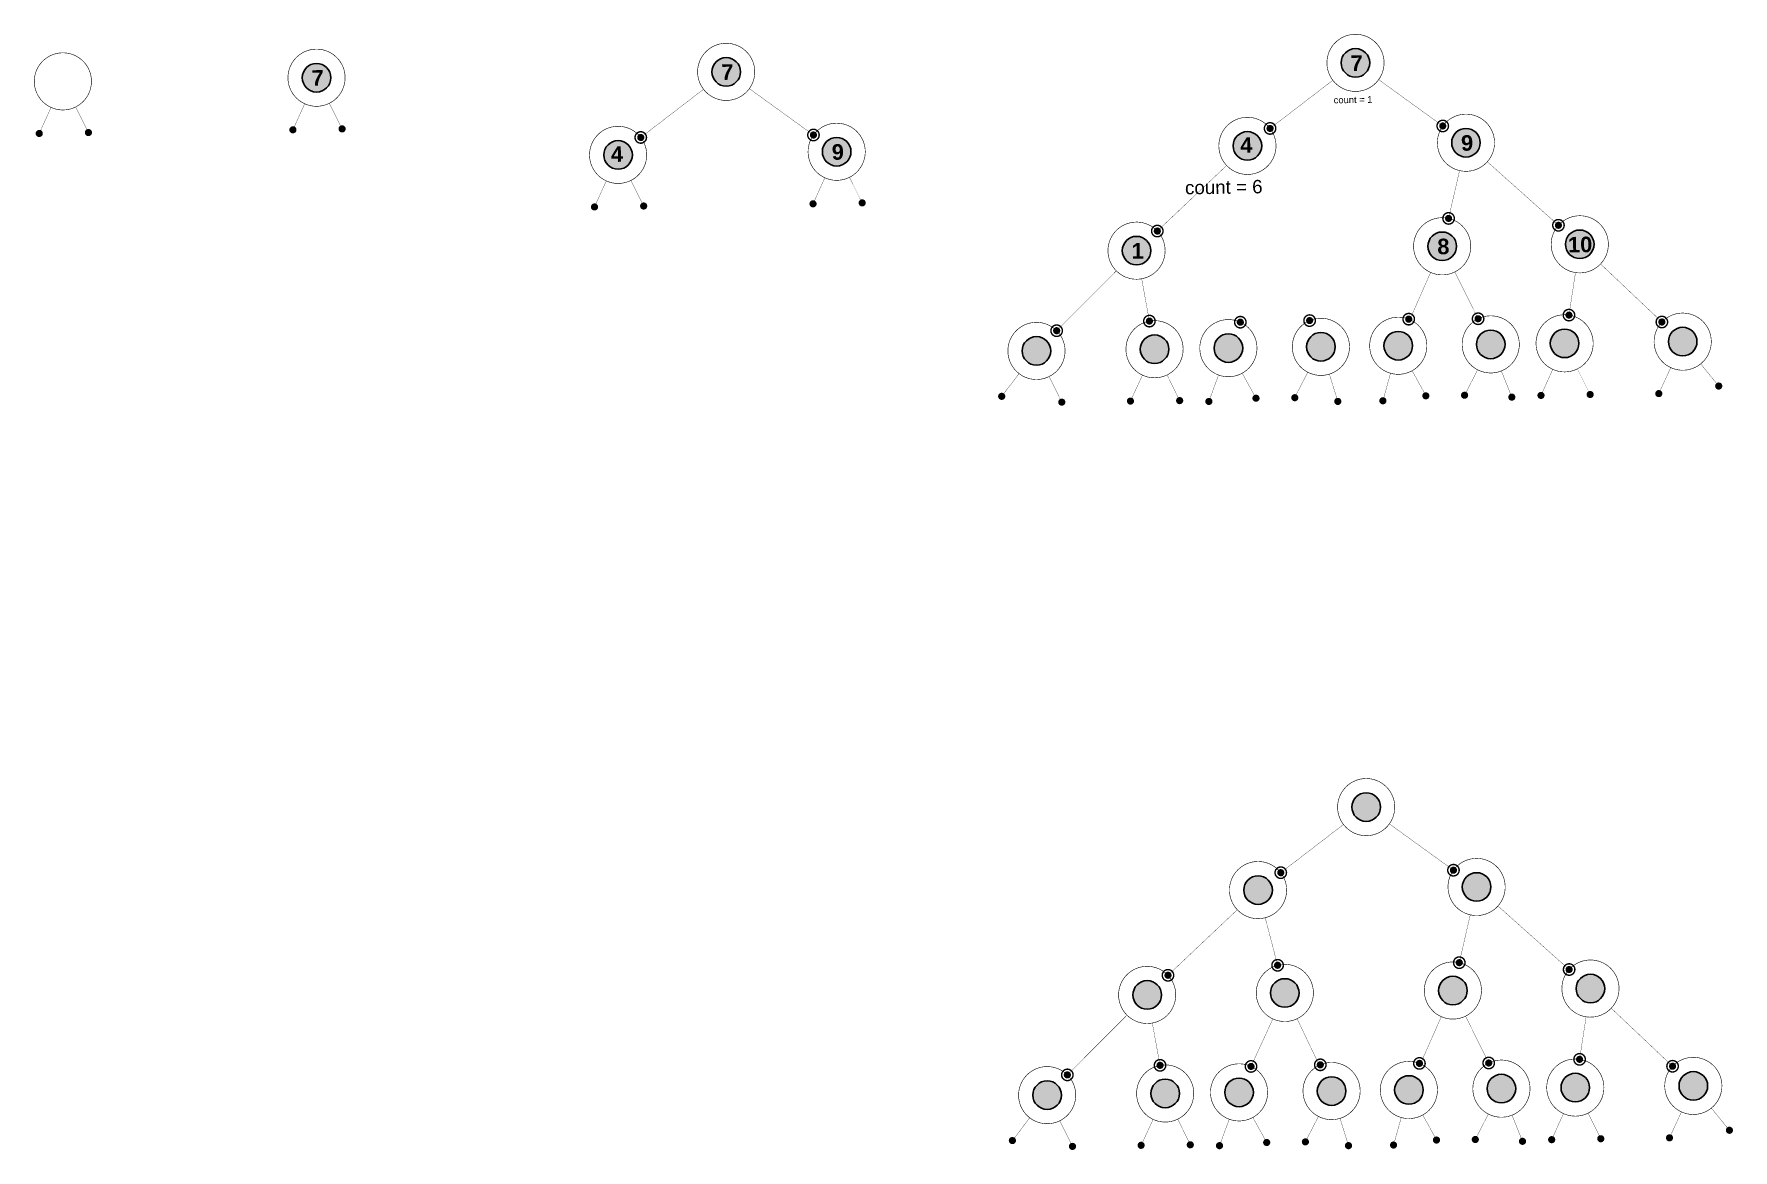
# Model space of a CAD drawing. Header units: millimetres. Extents: x -1100 to 21196, y 133430 to 144863.
# Drawn here: x 2426 to 5398, y 135724 to 137676 of the extents above; entities that cross this region are included whole.
import ezdxf

# ---------------------------------------------------------------- set-up
doc = ezdxf.new("R2010")
doc.units = ezdxf.units.MM
doc.linetypes.add('HIDDEN2', pattern=[4.7625, 3.175, -1.5875])
doc.styles.get("Standard").update_dxf_attribs({"font": 'arial.ttf'})

# ---------------------------------------------------------------- blocks, each defined once
blk = doc.blocks.new('fgsdfg')
at = {"color": 152, "true_color": 0x2776bb, "const_width": 50}
for points in [[(200, 0, 1), (-200, 0)], [(200, 0, -1), (-200, 0)]]:
    blk.add_lwpolyline(points, format="xyb", dxfattribs=at)
blk = doc.blocks.new('tghfgh')
at = {"true_color": 0xf8991e}
h = blk.add_hatch(color=30, dxfattribs=at)
h.dxf.hatch_style = 1
h.paths.add_polyline_path([(-100, 0, 1), (100, 0, 1)])
at = {"color": 30, "true_color": 0xf8991e, "const_width": 50}
for points in [[(100, 0, 1), (-100, 0)], [(100, 0, -1), (-100, 0)]]:
    blk.add_lwpolyline(points, format="xyb", dxfattribs=at)

msp = doc.modelspace()

# ---------------------------------------------------------------- hatches: boundary and pattern name
at = {"true_color": 0xddb3d4}
h = msp.add_hatch(color=254, dxfattribs=at)
h.dxf.hatch_style = 1
h.paths.add_polyline_path([(3611.9, 137610, 1), (3661.9, 137610, 1)])
h = msp.add_hatch(color=254, dxfattribs=at)
h.dxf.hatch_style = 1
h.paths.add_polyline_path([(3611.9, 137610, 1), (3661.9, 137610, 1)])
h = msp.add_hatch(color=254, dxfattribs=at)
h.dxf.hatch_style = 1
h.paths.add_polyline_path([(4712.4, 137625.8, 1), (4762.4, 137625.8, 1)])
h = msp.add_hatch(color=254, dxfattribs=at)
h.dxf.hatch_style = 1
h.paths.add_polyline_path([(4712.4, 137625.8, 1), (4762.4, 137625.8, 1)])
h = msp.add_hatch(color=254, dxfattribs=at)
h.dxf.hatch_style = 1
h.paths.add_polyline_path([(2895.5, 137599.8, 1), (2945.5, 137599.8, 1)])
h = msp.add_hatch(color=254, dxfattribs=at)
h.dxf.hatch_style = 1
h.paths.add_polyline_path([(2895.5, 137599.8, 1), (2945.5, 137599.8, 1)])
h = msp.add_hatch(color=254, dxfattribs=at)
h.dxf.hatch_style = 1
h.paths.add_polyline_path([(4905.6, 137486.1, 1), (4955.6, 137486.1, 1)])
h = msp.add_hatch(color=254, dxfattribs=at)
h.dxf.hatch_style = 1
h.paths.add_polyline_path([(3422.9, 137464.8, 1), (3472.9, 137464.8, 1)])
h = msp.add_hatch(color=254, dxfattribs=at)
h.dxf.hatch_style = 1
h.paths.add_polyline_path([(3805.1, 137470.3, 1), (3855.1, 137470.3, 1)])
h = msp.add_hatch(color=254, dxfattribs=at)
h.dxf.hatch_style = 1
h.paths.add_polyline_path([(4523.4, 137480.6, 1), (4573.4, 137480.6, 1)])
h = msp.add_hatch(color=254, dxfattribs=at)
h.dxf.hatch_style = 1
h.paths.add_polyline_path([(4864, 137304.9, 1), (4914, 137304.9, 1)])
h = msp.add_hatch(color=254, dxfattribs=at)
h.dxf.hatch_style = 1
h.paths.add_polyline_path([(5104.6, 137308.4, 1), (5154.6, 137308.4, 1)])
h = msp.add_hatch(color=254, dxfattribs=at)
h.dxf.hatch_style = 1
h.paths.add_polyline_path([(4329.5, 137297.3, 1), (4379.5, 137297.3, 1)])
h = msp.add_hatch(color=254, dxfattribs=at)
h.dxf.hatch_style = 1
h.paths.add_polyline_path([(4490.1, 137126.8, 1), (4540.1, 137126.8, 1)])
h = msp.add_hatch(color=254, dxfattribs=at)
h.dxf.hatch_style = 1
h.paths.add_polyline_path([(4651.9, 137129.1, 1), (4701.9, 137129.1, 1)])
h = msp.add_hatch(color=254, dxfattribs=at)
h.dxf.hatch_style = 1
h.paths.add_polyline_path([(4787.2, 137131, 1), (4837.2, 137131, 1)])
h = msp.add_hatch(color=254, dxfattribs=at)
h.dxf.hatch_style = 1
h.paths.add_polyline_path([(4948.9, 137133.3, 1), (4998.9, 137133.3, 1)])
h = msp.add_hatch(color=254, dxfattribs=at)
h.dxf.hatch_style = 1
h.paths.add_polyline_path([(5078.1, 137135.2, 1), (5128.1, 137135.2, 1)])
h = msp.add_hatch(color=254, dxfattribs=at)
h.dxf.hatch_style = 1
h.paths.add_polyline_path([(5284.6, 137138.2, 1), (5334.6, 137138.2, 1)])
h = msp.add_hatch(color=254, dxfattribs=at)
h.dxf.hatch_style = 1
h.paths.add_polyline_path([(4154.5, 137122, 1), (4204.5, 137122, 1)])
h = msp.add_hatch(color=254, dxfattribs=at)
h.dxf.hatch_style = 1
h.paths.add_polyline_path([(4361, 137124.9, 1), (4411, 137124.9, 1)])
h = msp.add_hatch(color=254, dxfattribs=at)
h.dxf.hatch_style = 1
h.paths.add_polyline_path([(4731.1, 136324, 1), (4781.1, 136324, 1)])
h = msp.add_hatch(color=254, dxfattribs=at)
h.dxf.hatch_style = 1
h.paths.add_polyline_path([(4731.1, 136324, 1), (4781.1, 136324, 1)])
h = msp.add_hatch(color=254, dxfattribs=at)
h.dxf.hatch_style = 1
h.paths.add_polyline_path([(4542, 136178.8, 1), (4592, 136178.8, 1)])
h = msp.add_hatch(color=254, dxfattribs=at)
h.dxf.hatch_style = 1
h.paths.add_polyline_path([(4924.2, 136184.3, 1), (4974.2, 136184.3, 1)])
h = msp.add_hatch(color=254, dxfattribs=at)
h.dxf.hatch_style = 1
h.paths.add_polyline_path([(4588.8, 135998.9, 1), (4638.8, 135998.9, 1)])
h = msp.add_hatch(color=254, dxfattribs=at)
h.dxf.hatch_style = 1
h.paths.add_polyline_path([(4882.7, 136003.1, 1), (4932.7, 136003.1, 1)])
h = msp.add_hatch(color=254, dxfattribs=at)
h.dxf.hatch_style = 1
h.paths.add_polyline_path([(5123.3, 136006.6, 1), (5173.3, 136006.6, 1)])
h = msp.add_hatch(color=254, dxfattribs=at)
h.dxf.hatch_style = 1
h.paths.add_polyline_path([(4348.1, 135995.5, 1), (4398.1, 135995.5, 1)])
h = msp.add_hatch(color=254, dxfattribs=at)
h.dxf.hatch_style = 1
h.paths.add_polyline_path([(4173.2, 135820.2, 1), (4223.2, 135820.2, 1)])
h = msp.add_hatch(color=254, dxfattribs=at)
h.dxf.hatch_style = 1
h.paths.add_polyline_path([(4379.6, 135823.1, 1), (4429.6, 135823.1, 1)])
h = msp.add_hatch(color=254, dxfattribs=at)
h.dxf.hatch_style = 1
h.paths.add_polyline_path([(4508.8, 135825, 1), (4558.8, 135825, 1)])
h = msp.add_hatch(color=254, dxfattribs=at)
h.dxf.hatch_style = 1
h.paths.add_polyline_path([(4670.6, 135827.3, 1), (4720.6, 135827.3, 1)])
h = msp.add_hatch(color=254, dxfattribs=at)
h.dxf.hatch_style = 1
h.paths.add_polyline_path([(4805.8, 135829.2, 1), (4855.8, 135829.2, 1)])
h = msp.add_hatch(color=254, dxfattribs=at)
h.dxf.hatch_style = 1
h.paths.add_polyline_path([(4967.6, 135831.6, 1), (5017.6, 135831.6, 1)])
h = msp.add_hatch(color=254, dxfattribs=at)
h.dxf.hatch_style = 1
h.paths.add_polyline_path([(5096.8, 135833.4, 1), (5146.8, 135833.4, 1)])
h = msp.add_hatch(color=254, dxfattribs=at)
h.dxf.hatch_style = 1
h.paths.add_polyline_path([(5303.2, 135836.4, 1), (5353.2, 135836.4, 1)])

# ---------------------------------------------------------------- linework, layer by layer
for points in [[(3586.9, 137609.3, 1, 1, -1), (3686.9, 137610.8, 1, 1, 1)], [(4687.4, 137625.1, 1, 1, -1), (4787.4, 137626.5, 1, 1, 1)], [(2426.9, 137592.7, 1, 1, -1), (2526.9, 137594.1, 1, 1, 1)], [(2870.5, 137599.1, 1, 1, -1), (2970.5, 137600.5, 1, 1, 1)], [(4687.4, 137625.1, 1, 1, 1), (4787.4, 137626.5, 1, 1, -1)], [(2870.5, 137599.1, 1, 1, 1), (2970.5, 137600.5, 1, 1, -1)], [(3586.9, 137609.3, 1, 1, 1), (3686.9, 137610.8, 1, 1, -1)], [(2426.9, 137592.7, 1, 1, 1), (2526.9, 137594.1, 1, 1, -1)], [(4706.1, 136323.3, 1, 1, -1), (4806.1, 136324.7, 1, 1, 1)], [(4706.1, 136323.3, 1, 1, 1), (4806.1, 136324.7, 1, 1, -1)]]:
    msp.add_lwpolyline(points, format="xyseb", close=True)
at = {"color": 51, "true_color": 0xf7f281, "const_width": 0.5}
for points in [[(3597.3, 137579.6), (3487.5, 137495.3)], [(3677.4, 137580.7), (3789.5, 137499.6)], [(4697.8, 137595.4), (4588, 137511.1)], [(4777.9, 137596.5), (4890, 137515.4)], [(4967.9, 137452.8), (5092.3, 137341.7)], [(4512, 137446.3), (4390.8, 137331.6)], [(4919.4, 137437.4), (4900.2, 137353.7)], [(5166, 137274), (5273.2, 137172.5)], [(4319.1, 137261.9), (4214.8, 137157.3)], [(4363.5, 137248.1), (4377, 137174.1)], [(4868.8, 137259.2), (4832.4, 137176.8)], [(4911.2, 137260.1), (4951.8, 137178.2)], [(5122.1, 137259), (5110.7, 137184.6)], [(4716.4, 136293.6), (4606.7, 136209.3)], [(4796.6, 136294.7), (4908.7, 136213.6)], [(4530.7, 136144.5), (4409.5, 136029.8)], [(4986.5, 136151), (5111, 136039.9)], [(4579.6, 136130.4), (4601.2, 136047.3)], [(4938.1, 136135.6), (4918.9, 136051.9)], [(5184.6, 135972.2), (5291.9, 135870.7)], [(4337.8, 135960.1), (4233.5, 135855.6)], [(4382.1, 135946.3), (4395.6, 135872.3)], [(4592.9, 135953.5), (4554.7, 135870.4)], [(4635.3, 135953.8), (4674.1, 135872.4)], [(4887.5, 135957.4), (4851, 135875)], [(4929.9, 135958.3), (4970.4, 135876.4)], [(5140.7, 135957.2), (5129.3, 135882.8)]]:
    msp.add_lwpolyline(points, dxfattribs=at)
at = {"color": 51, "linetype": 'HIDDEN2', "ltscale": 50, "true_color": 0xf7f281, "const_width": 0.5}
for points in [[(2456.2, 137547.9), (2435.6, 137502.3)], [(2499.2, 137548.7), (2521.6, 137503.9)], [(2899.8, 137554.2), (2879.2, 137508.7)], [(2942.8, 137555), (2965.2, 137510.3)], [(3427.2, 137419.3), (3406.6, 137373.8)], [(3470.2, 137420.1), (3492.6, 137375.4)], [(3809.4, 137424.8), (3788.8, 137379.2)], [(3852.4, 137425.6), (3874.7, 137380.9)], [(5288.7, 137092.7), (5267.8, 137047.3)], [(5341.1, 137099.3), (5372.6, 137060.5)], [(4149.1, 137082.2), (4118.7, 137042.5)], [(4201.7, 137077.1), (4223.8, 137032.3)], [(4364.9, 137079.6), (4343.9, 137034.2)], [(4407.9, 137080), (4429.9, 137035)], [(4497.9, 137079.8), (4481, 137033.5)], [(4539.3, 137083), (4563.4, 137039.2)], [(4654, 137084.7), (4631, 137040.2)], [(4691.7, 137081.3), (4706.5, 137033.6)], [(4798.7, 137082.9), (4785.3, 137034.7)], [(4836.4, 137087.3), (4860.6, 137043.5)], [(4951.1, 137088.9), (4928.2, 137044.4)], [(4992.5, 137086.9), (5010.8, 137041.1)], [(5082.4, 137089.7), (5061.8, 137044.1)], [(5125.4, 137090.5), (5147.8, 137045.7)], [(4855, 135785.5), (4879.2, 135741.7)], [(4969.7, 135787.1), (4946.9, 135742.6)], [(5011.2, 135785.1), (5029.4, 135739.4)], [(5101.1, 135787.9), (5080.5, 135742.3)], [(5144.1, 135788.7), (5166.4, 135743.9)], [(5307.4, 135790.9), (5286.5, 135745.5)], [(5359.7, 135797.5), (5391.3, 135758.7)], [(4167.8, 135780.5), (4137.4, 135740.7)], [(4220.3, 135775.3), (4242.5, 135730.5)], [(4383.6, 135777.8), (4362.5, 135732.4)], [(4426.6, 135778.2), (4448.5, 135733.3)], [(4516.6, 135778), (4499.6, 135731.8)], [(4557.9, 135781.2), (4582.1, 135737.4)], [(4672.6, 135782.9), (4649.7, 135738.4)], [(4710.4, 135779.5), (4725.2, 135731.8)], [(4817.4, 135781.1), (4804, 135732.9)]]:
    msp.add_lwpolyline(points, dxfattribs=at)
at = {"const_width": 1}
for points in [[(3497.9, 137465.6, 1), (3397.9, 137464.1)], [(3780.1, 137469.6, -1), (3880.1, 137471)], [(4598.4, 137481.3, 1), (4498.4, 137479.9)], [(4880.6, 137485.4, -1), (4980.6, 137486.8)], [(4598.4, 137481.3, -1), (4498.4, 137479.9)], [(4880.6, 137485.4, 1), (4980.6, 137486.8)], [(3497.9, 137465.6, -1), (3397.9, 137464.1)], [(3780.1, 137469.6, 1), (3880.1, 137471)], [(4404.5, 137298, 1), (4304.5, 137296.6)], [(4839, 137304.2, -1), (4939, 137305.7)], [(5079.6, 137307.7, -1), (5179.6, 137309.1)], [(4839, 137304.2, 1), (4939, 137305.7)], [(5079.6, 137307.7, 1), (5179.6, 137309.1)], [(4404.5, 137298, -1), (4304.5, 137296.6)], [(4762.2, 137130.3, -1), (4862.2, 137131.7)], [(4923.9, 137132.6, -1), (5023.9, 137134.1)], [(5053.1, 137134.5, -1), (5153.1, 137135.9)], [(5259.6, 137137.4, -1), (5359.6, 137138.9)], [(4229.5, 137122.7, 1), (4129.5, 137121.2)], [(4436, 137125.6, 1), (4336, 137124.2)], [(4565.1, 137127.5, 1), (4465.1, 137126)], [(4726.9, 137129.8, 1), (4626.9, 137128.4)], [(4229.5, 137122.7, -1), (4129.5, 137121.2)], [(4436, 137125.6, -1), (4336, 137124.2)], [(4565.1, 137127.5, -1), (4465.1, 137126)], [(4726.9, 137129.8, -1), (4626.9, 137128.4)], [(4762.2, 137130.3, 1), (4862.2, 137131.7)], [(4923.9, 137132.6, 1), (5023.9, 137134.1)], [(5053.1, 137134.5, 1), (5153.1, 137135.9)], [(5259.6, 137137.4, 1), (5359.6, 137138.9)], [(4899.2, 136183.6, -1), (4999.2, 136185)], [(4617, 136179.6, 1), (4517, 136178.1)], [(4617, 136179.6, -1), (4517, 136178.1)], [(4899.2, 136183.6, 1), (4999.2, 136185)], [(4857.7, 136002.4, -1), (4957.7, 136003.9)], [(5098.3, 136005.9, -1), (5198.3, 136007.3)], [(4423.1, 135996.2, 1), (4323.1, 135994.8)], [(4663.8, 135999.7, 1), (4563.8, 135998.2)], [(4423.1, 135996.2, -1), (4323.1, 135994.8)], [(4663.8, 135999.7, -1), (4563.8, 135998.2)], [(4857.7, 136002.4, 1), (4957.7, 136003.9)], [(5098.3, 136005.9, 1), (5198.3, 136007.3)], [(4583.8, 135825.7, 1), (4483.8, 135824.3)], [(4745.6, 135828, 1), (4645.6, 135826.6)], [(4780.8, 135828.5, -1), (4880.8, 135829.9)], [(4942.6, 135830.8, -1), (5042.6, 135832.3)], [(5071.8, 135832.7, -1), (5171.8, 135834.1)], [(5278.2, 135835.6, -1), (5378.2, 135837.1)], [(4248.2, 135820.9, 1), (4148.2, 135819.4)], [(4454.6, 135823.8, 1), (4354.6, 135822.4)], [(4248.2, 135820.9, -1), (4148.2, 135819.4)], [(4454.6, 135823.8, -1), (4354.6, 135822.4)], [(4583.8, 135825.7, -1), (4483.8, 135824.3)], [(4745.6, 135828, -1), (4645.6, 135826.6)], [(4780.8, 135828.5, 1), (4880.8, 135829.9)], [(4942.6, 135830.8, 1), (5042.6, 135832.3)], [(5071.8, 135832.7, 1), (5171.8, 135834.1)], [(5278.2, 135835.6, 1), (5378.2, 135837.1)]]:
    msp.add_lwpolyline(points, format="xyb", dxfattribs=at)
at = {"color": 254, "true_color": 0xddb3d4}
for centre in [(3636.9, 137610), (3636.9, 137610), (4737.4, 137625.8), (4737.4, 137625.8), (2920.5, 137599.8), (2920.5, 137599.8), (4930.6, 137486.1), (3447.9, 137464.8), (3830.1, 137470.3), (4548.4, 137480.6), (4889, 137304.9), (5129.6, 137308.4), (4354.5, 137297.3), (4515.1, 137126.8), (4676.9, 137129.1), (4812.2, 137131), (4973.9, 137133.3), (5103.1, 137135.2), (5309.6, 137138.2), (4179.5, 137122), (4386, 137124.9), (4756.1, 136324), (4756.1, 136324), (4567, 136178.8), (4949.2, 136184.3), (4613.8, 135998.9), (4907.7, 136003.1), (5148.3, 136006.6), (4373.1, 135995.5), (4198.2, 135820.2), (4404.6, 135823.1), (4533.8, 135825), (4695.6, 135827.3), (4830.8, 135829.2), (4992.6, 135831.6), (5121.8, 135833.4), (5328.2, 135836.4)]:
    msp.add_circle(centre, 25, dxfattribs=at)

# ---------------------------------------------------------------- block references
for p, xscale, yscale, zscale, rotation in [((2435.6, 137502.3), -0.05000514043477499, 0.050005140434775, 0.050005140434775, 0.8215499083344914), ((2521.6, 137503.9), -0.05000514043477499, 0.050005140434775, 0.050005140434775, 0.8215499083344914), ((2879.2, 137508.7), -0.05000514043477499, 0.050005140434775, 0.050005140434775, 0.8215499083344914), ((2965.2, 137510.3), -0.05000514043477499, 0.050005140434775, 0.050005140434775, 0.8215499083344914), ((4588, 137511.1), 0.05000514043477499, 0.05000514043477499, 0.05000514043477499, 0.8215499083344672), ((4890, 137515.4), -0.05000514043477499, 0.050005140434775, 0.050005140434775, 0.8215499083344914), ((3487.5, 137495.3), 0.05000514043477499, 0.05000514043477499, 0.05000514043477499, 0.8215499083344672), ((3789.5, 137499.6), -0.05000514043477499, 0.050005140434775, 0.050005140434775, 0.8215499083344914), ((3406.6, 137373.8), -0.05000514043477499, 0.050005140434775, 0.050005140434775, 0.8215499083344914), ((3492.6, 137375.4), -0.05000514043477499, 0.050005140434775, 0.050005140434775, 0.8215499083344914), ((3788.8, 137379.2), -0.05000514043477499, 0.050005140434775, 0.050005140434775, 0.8215499083344914), ((3874.7, 137380.9), -0.05000514043477499, 0.050005140434775, 0.050005140434775, 0.8215499083344914), ((4900.2, 137353.7), -0.05000514043477499, 0.050005140434775, 0.050005140434775, 0.8215499083344914), ((4390.8, 137331.6), 0.05000514043477499, 0.05000514043477499, 0.05000514043477499, 0.8215499083344672), ((5092.3, 137341.7), -0.05000514043477499, 0.050005140434775, 0.050005140434775, 0.8215499083344914), ((4657.2, 137175), 0.05000514043477499, 0.05000514043477499, 0.05000514043477499, 0.8215499083344672), ((4830.5, 137177.5), -0.05000514043477499, 0.050005140434775, 0.050005140434775, 0.8215499083344914), ((4951.8, 137178.2), -0.05000514043477499, 0.050005140434775, 0.050005140434775, 0.8215499083344914), ((5110.7, 137184.6), -0.05000514043477499, 0.050005140434775, 0.050005140434775, 0.8215499083344914), ((4214.8, 137157.3), 0.05000514043477499, 0.05000514043477499, 0.05000514043477499, 0.8215499083344672), ((4377, 137174.1), 0.05000514043477499, 0.05000514043477499, 0.05000514043477499, 0.8215499083344672), ((4536, 137172.2), 0.05000514043477499, 0.05000514043477499, 0.05000514043477499, 0.8215499083344672), ((5273.2, 137172.5), -0.05000514043477499, 0.050005140434775, 0.050005140434775, 0.8215499083344914), ((5372.6, 137060.5), -0.05000514043477499, 0.050005140434775, 0.050005140434775, 0.8215499083344914), ((4118.7, 137042.5), 0.05000514043477499, 0.05000514043477499, 0.05000514043477499, 0.8215499083344672), ((4223.8, 137032.3), 0.05000514043477499, 0.05000514043477499, 0.05000514043477499, 0.8215499083344672), ((4343.9, 137034.2), 0.05000514043477499, 0.05000514043477499, 0.05000514043477499, 0.8215499083344672), ((4429.9, 137035), 0.05000514043477499, 0.05000514043477499, 0.05000514043477499, 0.8215499083344672), ((4481, 137033.5), 0.05000514043477499, 0.05000514043477499, 0.05000514043477499, 0.8215499083344672), ((4563.4, 137039.2), 0.05000514043477499, 0.05000514043477499, 0.05000514043477499, 0.8215499083344672), ((4631.2, 137040.1), 0.05000514043477499, 0.05000514043477499, 0.05000514043477499, 0.8215499083344672), ((4706.5, 137033.6), 0.05000514043477499, 0.05000514043477499, 0.05000514043477499, 0.8215499083344672), ((4785.3, 137034.7), -0.05000514043477499, 0.050005140434775, 0.050005140434775, 0.8215499083344914), ((4860.4, 137043.4), -0.05000514043477499, 0.050005140434775, 0.050005140434775, 0.8215499083344914), ((4928.2, 137044.4), -0.05000514043477499, 0.050005140434775, 0.050005140434775, 0.8215499083344914), ((5010.8, 137041.1), -0.05000514043477499, 0.050005140434775, 0.050005140434775, 0.8215499083344914), ((5061.8, 137044.1), -0.05000514043477499, 0.050005140434775, 0.050005140434775, 0.8215499083344914), ((5147.8, 137045.7), -0.05000514043477499, 0.050005140434775, 0.050005140434775, 0.8215499083344914), ((5267.8, 137047.3), -0.05000514043477499, 0.050005140434775, 0.050005140434775, 0.8215499083344914), ((4606.7, 136209.3), 0.05000514043477499, 0.05000514043477499, 0.05000514043477499, 0.8215499083344672), ((4908.7, 136213.6), -0.05000514043477499, 0.050005140434775, 0.050005140434775, 0.8215499083344914), ((4601.2, 136047.3), 0.05000514043477499, 0.05000514043477499, 0.05000514043477499, 0.8215499083344672), ((4918.9, 136051.9), -0.05000514043477499, 0.050005140434775, 0.050005140434775, 0.8215499083344914), ((4409.5, 136029.8), 0.05000514043477499, 0.05000514043477499, 0.05000514043477499, 0.8215499083344672), ((5111, 136039.9), -0.05000514043477499, 0.050005140434775, 0.050005140434775, 0.8215499083344914), ((4395.6, 135872.3), 0.05000514043477499, 0.05000514043477499, 0.05000514043477499, 0.8215499083344672), ((4554.7, 135870.4), 0.05000514043477499, 0.05000514043477499, 0.05000514043477499, 0.8215499083344672), ((4675.9, 135873.2), 0.05000514043477499, 0.05000514043477499, 0.05000514043477499, 0.8215499083344672), ((4849.2, 135875.7), -0.05000514043477499, 0.050005140434775, 0.050005140434775, 0.8215499083344914), ((4970.4, 135876.4), -0.05000514043477499, 0.050005140434775, 0.050005140434775, 0.8215499083344914), ((5129.3, 135882.8), -0.05000514043477499, 0.050005140434775, 0.050005140434775, 0.8215499083344914), ((5291.9, 135870.7), -0.05000514043477499, 0.050005140434775, 0.050005140434775, 0.8215499083344914), ((4233.5, 135855.6), 0.05000514043477499, 0.05000514043477499, 0.05000514043477499, 0.8215499083344672), ((5391.3, 135758.7), -0.05000514043477499, 0.050005140434775, 0.050005140434775, 0.8215499083344914), ((4137.4, 135740.7), 0.05000514043477499, 0.05000514043477499, 0.05000514043477499, 0.8215499083344672), ((4242.5, 135730.5), 0.05000514043477499, 0.05000514043477499, 0.05000514043477499, 0.8215499083344672), ((4362.5, 135732.4), 0.05000514043477499, 0.05000514043477499, 0.05000514043477499, 0.8215499083344672), ((4448.5, 135733.3), 0.05000514043477499, 0.05000514043477499, 0.05000514043477499, 0.8215499083344672), ((4499.6, 135731.8), 0.05000514043477499, 0.05000514043477499, 0.05000514043477499, 0.8215499083344672), ((4582.1, 135737.4), 0.05000514043477499, 0.05000514043477499, 0.05000514043477499, 0.8215499083344672), ((4649.8, 135738.4), 0.05000514043477499, 0.05000514043477499, 0.05000514043477499, 0.8215499083344672), ((4725.2, 135731.8), 0.05000514043477499, 0.05000514043477499, 0.05000514043477499, 0.8215499083344672), ((4804, 135732.9), -0.05000514043477499, 0.050005140434775, 0.050005140434775, 0.8215499083344914), ((4879.1, 135741.6), -0.05000514043477499, 0.050005140434775, 0.050005140434775, 0.8215499083344914), ((4946.9, 135742.6), -0.05000514043477499, 0.050005140434775, 0.050005140434775, 0.8215499083344914), ((5029.4, 135739.4), -0.05000514043477499, 0.050005140434775, 0.050005140434775, 0.8215499083344914), ((5080.5, 135742.3), -0.05000514043477499, 0.050005140434775, 0.050005140434775, 0.8215499083344914), ((5166.4, 135743.9), -0.05000514043477499, 0.050005140434775, 0.050005140434775, 0.8215499083344914), ((5286.5, 135745.5), -0.05000514043477499, 0.050005140434775, 0.050005140434775, 0.8215499083344914)]:
    msp.add_blockref('tghfgh', p, dxfattribs=dict(xscale=xscale, yscale=yscale, zscale=zscale, rotation=rotation))
at = {"color": 30, "true_color": 0xf8991e}
for p, xscale, yscale, zscale, rotation in [((3789.5, 137499.6), -0.05000514043477499, 0.050005140434775, 0.050005140434775, 0.8215499083344914), ((4588, 137511.1), 0.05000514043477499, 0.05000514043477499, 0.05000514043477499, 0.8215499083344672), ((4890, 137515.4), -0.05000514043477499, 0.050005140434775, 0.050005140434775, 0.8215499083344914), ((3487.5, 137495.3), 0.05000514043477499, 0.05000514043477499, 0.05000514043477499, 0.8215499083344672), ((4900.2, 137353.7), -0.05000514043477499, 0.050005140434775, 0.050005140434775, 0.8215499083344914), ((4390.8, 137331.6), 0.05000514043477499, 0.05000514043477499, 0.05000514043477499, 0.8215499083344672), ((5092.3, 137341.7), -0.05000514043477499, 0.050005140434775, 0.050005140434775, 0.8215499083344914), ((4377, 137174.1), 0.05000514043477499, 0.05000514043477499, 0.05000514043477499, 0.8215499083344672), ((4536, 137172.2), 0.05000514043477499, 0.05000514043477499, 0.05000514043477499, 0.8215499083344672), ((4657.2, 137175), 0.05000514043477499, 0.05000514043477499, 0.05000514043477499, 0.8215499083344672), ((4830.5, 137177.5), -0.05000514043477499, 0.050005140434775, 0.050005140434775, 0.8215499083344914), ((4951.8, 137178.2), -0.05000514043477499, 0.050005140434775, 0.050005140434775, 0.8215499083344914), ((5110.7, 137184.6), -0.05000514043477499, 0.050005140434775, 0.050005140434775, 0.8215499083344914), ((5273.2, 137172.5), -0.05000514043477499, 0.050005140434775, 0.050005140434775, 0.8215499083344914), ((4214.8, 137157.3), 0.05000514043477499, 0.05000514043477499, 0.05000514043477499, 0.8215499083344672), ((4606.7, 136209.3), 0.05000514043477499, 0.05000514043477499, 0.05000514043477499, 0.8215499083344672), ((4908.7, 136213.6), -0.05000514043477499, 0.050005140434775, 0.050005140434775, 0.8215499083344914), ((4601.2, 136047.3), 0.05000514043477499, 0.05000514043477499, 0.05000514043477499, 0.8215499083344672), ((4918.9, 136051.9), -0.05000514043477499, 0.050005140434775, 0.050005140434775, 0.8215499083344914), ((4409.5, 136029.8), 0.05000514043477499, 0.05000514043477499, 0.05000514043477499, 0.8215499083344672), ((5111, 136039.9), -0.05000514043477499, 0.050005140434775, 0.050005140434775, 0.8215499083344914), ((4395.6, 135872.3), 0.05000514043477499, 0.05000514043477499, 0.05000514043477499, 0.8215499083344672), ((4554.7, 135870.4), 0.05000514043477499, 0.05000514043477499, 0.05000514043477499, 0.8215499083344672), ((4675.9, 135873.2), 0.05000514043477499, 0.05000514043477499, 0.05000514043477499, 0.8215499083344672), ((4849.2, 135875.7), -0.05000514043477499, 0.050005140434775, 0.050005140434775, 0.8215499083344914), ((4970.4, 135876.4), -0.05000514043477499, 0.050005140434775, 0.050005140434775, 0.8215499083344914), ((5129.3, 135882.8), -0.05000514043477499, 0.050005140434775, 0.050005140434775, 0.8215499083344914), ((5291.9, 135870.7), -0.05000514043477499, 0.050005140434775, 0.050005140434775, 0.8215499083344914), ((4233.5, 135855.6), 0.05000514043477499, 0.05000514043477499, 0.05000514043477499, 0.8215499083344672)]:
    msp.add_blockref('fgsdfg', p, dxfattribs=dict(at, xscale=xscale, yscale=yscale, zscale=zscale, rotation=rotation))

# ---------------------------------------------------------------- texts
at = {"color": 18, "true_color": 0x000000, "char_height": 27.228, "width": 42.338, "attachment_point": 1, "rotation": 0.8215}
for s, insert in [('{\\fArial|b1|i0|c0|p34;7}', (4728.7, 137638.9)), ('{\\fArial|b1|i0|c0|p34;7}', (2911.7, 137612.9)), ('{\\fArial|b1|i0|c0|p34;7}', (3628.2, 137623.2)), ('{\\fArial|b1|i0|c0|p34;4}', (3435.1, 137479.7)), ('{\\fArial|b1|i0|c0|p34;9}', (3821.3, 137483.4)), ('{\\fArial|b1|i0|c0|p34;4}', (4535.6, 137495.5)), ('{\\fArial|b1|i0|c0|p34;9}', (4921.8, 137499.2)), ('{\\fArial|b1|i0|c0|p34;1}', (4345.7, 137310.4)), ('{\\fArial|b1|i0|c0|p34;8}', (4880.3, 137318.1)), ('{\\fArial|b1|i0|c0|p34;10}', (5108.9, 137321.3))]:
    msp.add_mtext(s, dxfattribs=dict(at, insert=insert))
at = {"attachment_point": 1, "rotation": 0.8215}
for s, insert, char_height, width in [('count = 1', (4699.2, 137566.7), 11.72, 770.255), ('count = 6', (4439.1, 137419.2), 23.44, 1540.511)]:
    msp.add_mtext(s, dxfattribs=dict(at, insert=insert, char_height=char_height, width=width))

doc.saveas('drawing.dxf')
